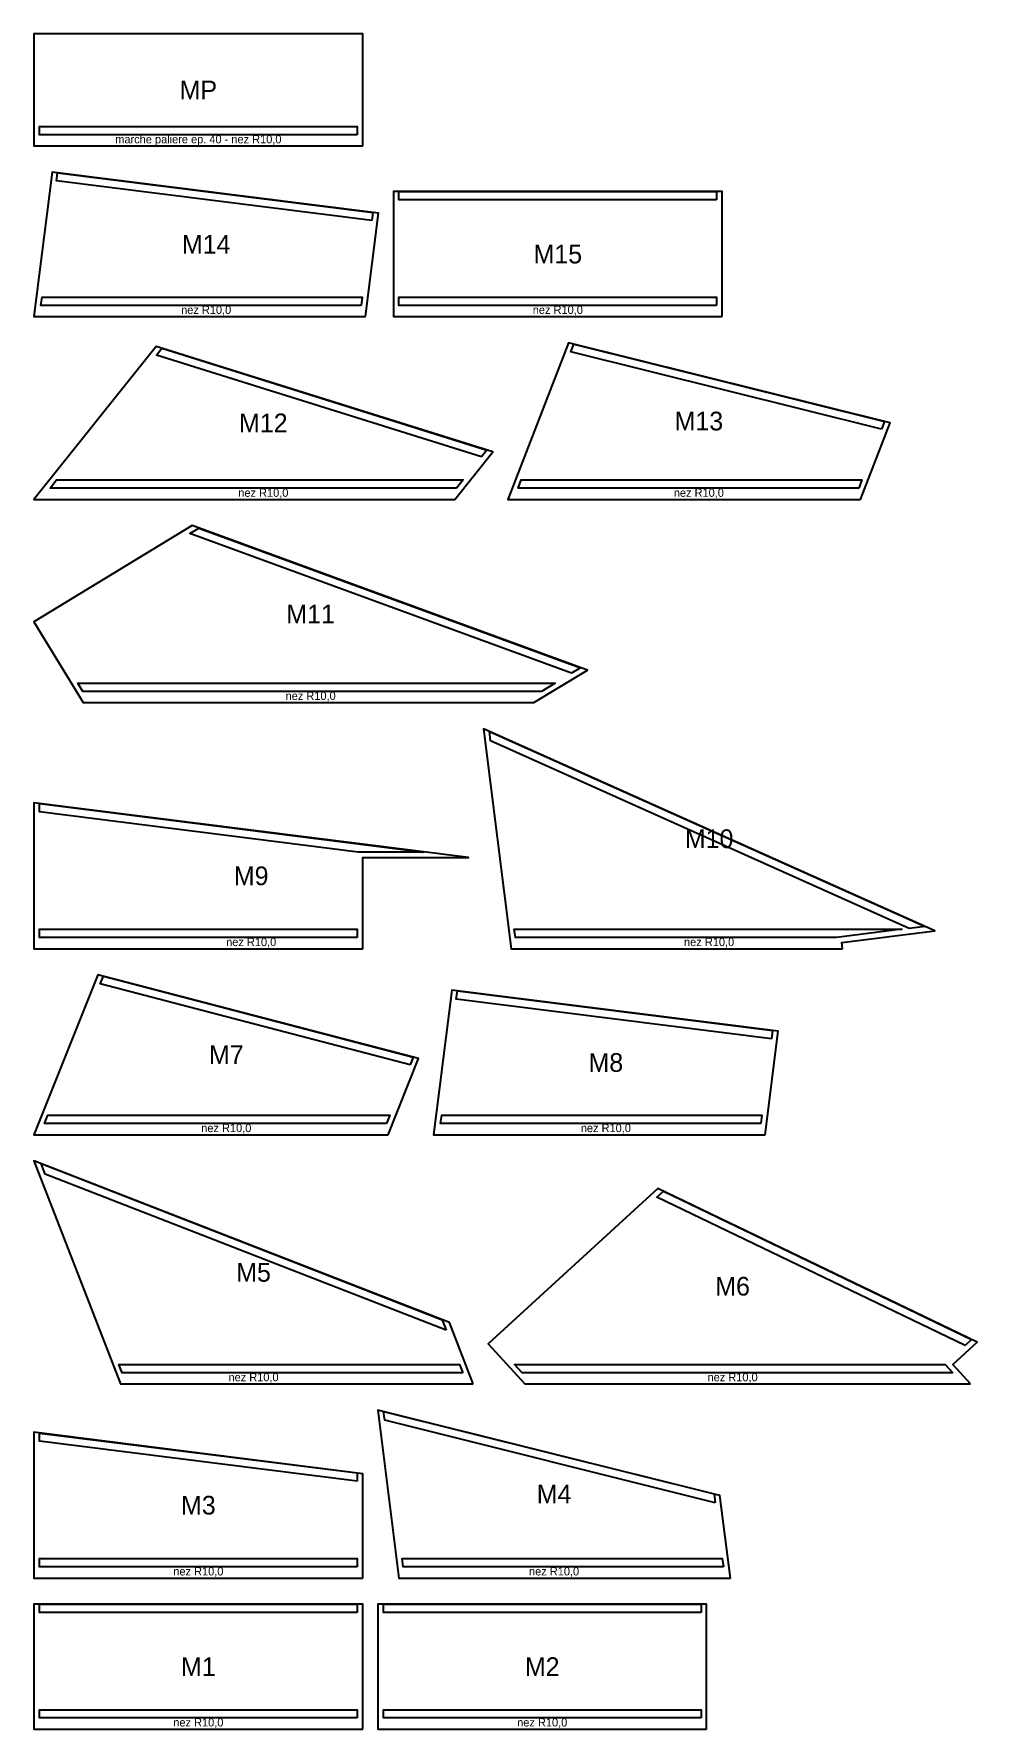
# Model space of a CAD drawing. Header units: millimetres. Extents: x 0 to 2524, y 0 to 4538.
import ezdxf
from ezdxf.enums import TextEntityAlignment as Align

# ---------------------------------------------------------------- set-up
doc = ezdxf.new("R2010")
doc.units = ezdxf.units.MM
for name, color, linetype in [('CM_DESSOUS', 4, 'CONTINUOUS'), ('CM_DESSUS', 5, 'CONTINUOUS'), ('DECOUPE', 7, 'CONTINUOUS'), ('TEXTE', 3, 'CONTINUOUS')]:
    doc.layers.add(name, color=color, linetype=linetype)

msp = doc.modelspace()

# ---------------------------------------------------------------- linework, layer by layer
at = {"layer": 'CM_DESSOUS'}
for points in [[(865, 4268.02), (15, 4268.02), (15, 4290.02), (865, 4290.02)], [(875.587, 3811.384), (18.891, 3811.384), (21.658, 3833.384), (878.354, 3833.384)], [(1826.747, 3811.384), (976.747, 3811.384), (976.747, 3833.384), (1826.747, 3833.384)], [(1130.713, 3321.844), (43.138, 3321.844), (60.699, 3343.844), (1148.273, 3343.844)], [(2206.885, 3321.844), (1295.28, 3321.844), (1303.807, 3343.844), (2215.412, 3343.844)], [(1358.436, 2778.012), (130.891, 2778.012), (117.516, 2800.012), (1394.621, 2800.012)], [(865, 2119.075), (15, 2119.075), (15, 2141.075), (865, 2141.075)], [(2147.273, 2119.075), (1288.121, 2119.075), (1285.351, 2141.075), (2321.975, 2141.075)], [(943.73, 1621.141), (28.165, 1621.141), (36.971, 1643.141), (952.536, 1643.141)], [(1944.987, 1621.141), (1088.292, 1621.141), (1091.058, 1643.141), (1947.754, 1643.141)], [(1147.454, 954.108), (235.849, 954.108), (227.322, 976.108), (1138.927, 976.108)], [(2458.47, 954.108), (1306.137, 954.108), (1285.999, 976.108), (2438.332, 976.108)], [(865, 434.345), (15, 434.345), (15, 456.345), (865, 456.345)], [(1844.605, 434.345), (987.909, 434.345), (985.143, 456.345), (1841.838, 456.345)], [(865, 30), (15, 30), (15, 52), (865, 52)], [(1785, 30), (935, 30), (935, 52), (1785, 52)]]:
    msp.add_lwpolyline(points, close=True, dxfattribs=at)
at = {"layer": 'CM_DESSUS'}
for points in [[(904.119, 4038.256), (60.763, 4144.32), (63.508, 4166.148), (906.864, 4060.084)], [(1826.747, 4093.729), (976.747, 4093.729), (976.747, 4115.729), (1826.747, 4115.729)], [(1197.497, 3405.513), (327.665, 3678.306), (342.384, 3696.746), (1212.216, 3423.954)], [(2268.009, 3479.556), (1436.82, 3687.047), (1444.833, 3707.722), (2276.022, 3500.231)], [(1438.673, 2826.796), (417.365, 3200.624), (441.418, 3215.247), (1462.726, 2841.42)], [(2342.209, 2143.623), (1221.855, 2645.293), (1218.638, 2670.838), (2384.225, 2148.914)], [(867.42, 2347.902), (15, 2455.247), (15, 2477.42), (1043.501, 2347.902)], [(1006.534, 1778.041), (177.678, 1994.667), (185.918, 2015.252), (1014.774, 1798.627)], [(1973.52, 1848.013), (1130.163, 1954.077), (1132.908, 1975.905), (1976.265, 1869.841)], [(1103.452, 1067.641), (29.726, 1485.95), (18.948, 1513.759), (1092.674, 1095.451)], [(2491.494, 1026.903), (1666.605, 1424.165), (1684.085, 1440.166), (2508.974, 1042.903)], [(1823.016, 606.011), (938.552, 826.801), (935.608, 850.212), (1820.071, 629.421)], [(865, 663.477), (15, 770.376), (15, 792.55), (865, 685.65)], [(865, 312.345), (15, 312.345), (15, 334.345), (865, 334.345)], [(1785, 312.345), (935, 312.345), (935, 334.345), (1785, 334.345)]]:
    msp.add_lwpolyline(points, close=True, dxfattribs=at)
at = {"layer": 'DECOUPE'}
for points in [[(880, 4238.02), (880, 4538.02), (0, 4538.02), (0, 4238.02)], [(886.932, 3781.384), (921.747, 4058.212), (48.625, 4168.02), (0, 3781.384)], [(1841.747, 3781.384), (1841.747, 4063.729), (1841.747, 4115.729), (961.747, 4115.729), (961.747, 4063.729), (961.747, 3781.384)], [(1125.959, 3291.844), (1227.566, 3419.14), (327.034, 3701.56), (0, 3291.844)], [(2211.345, 3291.844), (2290.69, 3496.569), (1430.165, 3711.384), (1267.566, 3291.844)], [(1337.967, 2748.012), (1480.749, 2834.823), (423.394, 3221.844), (0, 2964.424), (131.576, 2748.012)], [(2163.731, 2089.075), (2161.629, 2105.764), (2410.577, 2137.114), (1202.616, 2678.012), (1276.78, 2089.075)], [(880, 2089.075), (880, 2332.902), (1162.616, 2332.902), (0, 2479.309), (0, 2089.075)], [(947.879, 1591.141), (1029.4, 1794.804), (171.291, 2019.075), (0, 1591.141)], [(1956.332, 1591.141), (1991.148, 1867.969), (1118.025, 1977.777), (1069.4, 1591.141)], [(1175.168, 924.108), (1111.623, 1088.069), (0, 1521.141), (231.389, 924.108)], [(2506.266, 924.108), (2458.462, 976.332), (2523.531, 1035.892), (1669.528, 1447.176), (1215.168, 1031.273), (1313.263, 924.108)], [(1863.496, 404.345), (1835.68, 625.525), (920, 854.108), (976.564, 404.345)], [(880, 404.345), (880, 683.764), (0, 794.436), (0, 404.345)], [(880, 0), (880, 334.345), (0, 334.345), (0, 0)], [(1800, 0), (1800, 334.345), (920, 334.345), (920, 0)]]:
    msp.add_lwpolyline(points, close=True, dxfattribs=at)

# ---------------------------------------------------------------- texts
at = {"layer": 'TEXTE'}
for s, height, p in [('MP', 50, (440, 4388.02)), ('marche paliere ep. 40 - nez R10,0', 22, (440, 4256.02)), ('M14', 50, (460.874, 3974.702)), ('M15', 50, (1401.747, 3948.556)), ('nez R10,0', 22, (460.874, 3799.384)), ('nez R10,0', 22, (1401.747, 3799.384)), ('M12', 50, (613.783, 3496.702)), ('M13', 50, (1779.128, 3501.614)), ('nez R10,0', 22, (613.783, 3309.844)), ('nez R10,0', 22, (1779.128, 3309.844)), ('M11', 50, (740.374, 2984.928)), ('nez R10,0', 22, (740.374, 2766.012)), ('M10', 50, (1806.597, 2383.544)), ('M9', 50, (581.308, 2284.192)), ('nez R10,0', 22, (581.308, 2107.075)), ('nez R10,0', 22, (1806.597, 2107.075)), ('M7', 50, (514.7, 1805.108)), ('M8', 50, (1530.274, 1784.459)), ('nez R10,0', 22, (514.7, 1609.141)), ('nez R10,0', 22, (1530.274, 1609.141)), ('M5', 50, (587.584, 1222.625)), ('M6', 50, (1869.349, 1185.642)), ('nez R10,0', 22, (587.584, 942.108)), ('nez R10,0', 22, (1869.349, 942.108)), ('M4', 50, (1391.748, 629.226)), ('M3', 50, (440, 599.391)), ('nez R10,0', 22, (440, 422.345)), ('nez R10,0', 22, (1391.748, 422.345)), ('M1', 50, (440, 167.173)), ('M2', 50, (1360, 167.173)), ('nez R10,0', 22, (440, 18)), ('nez R10,0', 22, (1360, 18))]:
    msp.add_text(s, height=height, dxfattribs=at).set_placement(p, align=Align.MIDDLE_CENTER)

doc.saveas('drawing.dxf')
